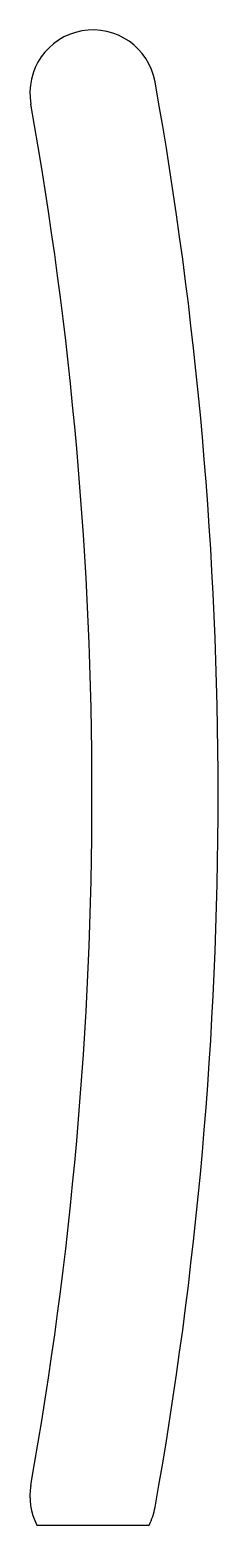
# Model space of a CAD drawing. Extents: x 7 to 8.3, y -5.2 to 5.5.
import ezdxf

# ---------------------------------------------------------------- set-up
doc = ezdxf.new("R2010")
doc.units = 0
doc.layers.add('MODELSKETCH_VISIBLE', color=7, linetype='CONTINUOUS')

msp = doc.modelspace()

# ---------------------------------------------------------------- linework, layer by layer
at = {"layer": 'MODELSKETCH_VISIBLE'}
msp.add_line((7.05, -5.206), (7.85, -5.206), dxfattribs=at)
for centre, radius, start, end in [((7.45, 5), 0.45, 10.1221, 190.1221), ((-20.557, 0), 28.9, 349.8779, 10.1221), ((-20.557, 0), 28, 349.8779, 10.1221), ((7.45, -5), 0.45, 169.8779, 207.266), ((7.45, -5), 0.45, 332.734, 349.8779)]:
    msp.add_arc(centre, radius, start, end, dxfattribs=at)

doc.saveas('drawing.dxf')
